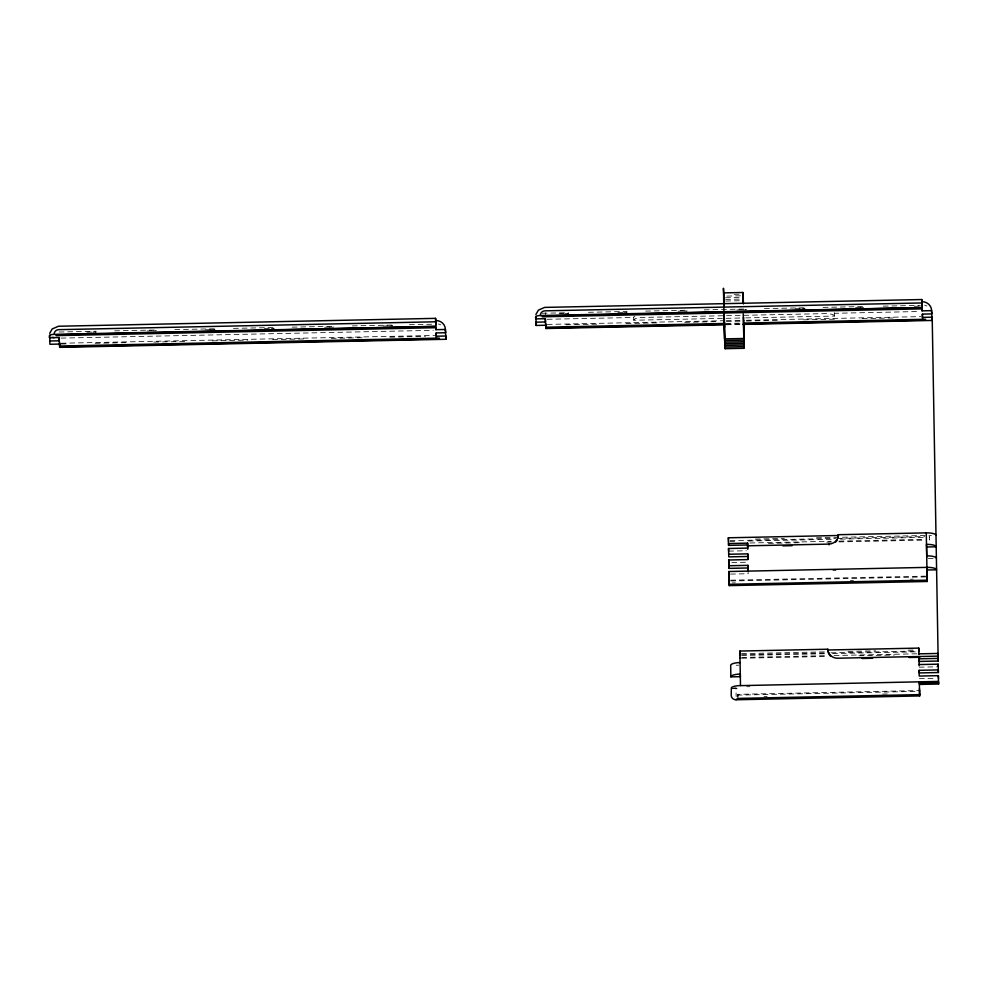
<?xml version="1.0" encoding="UTF-8"?>
<svg xmlns="http://www.w3.org/2000/svg" width="988" height="988" viewBox="0 0 988 988"><rect width="100%" height="100%" fill="white"/><g stroke="black" fill="none" stroke-linecap="round" stroke-linejoin="round"><path stroke-width="0.74" stroke-dasharray="4.94 3.71" d="M734.121 294.301L741.482 294.152M726.872 296.091L741.58 295.783M725.501 297.759L741.692 297.425M725.612 299.401L740.321 299.092M725.711 301.031L740.42 300.723M542.19 313.258L568.421 312.714M588.49 312.294L627.071 311.492M645.596 311.097L687.265 310.232M704.234 309.874L745.903 309.009M764.428 308.627L804.553 307.787M823.078 307.392L863.203 306.564M883.26 306.144L920.31 305.366M559.22 313.69L568.471 313.492M617.858 312.467L627.121 312.27M678.052 311.208L687.315 311.01M736.702 309.985L745.952 309.787M795.34 308.762L804.603 308.565M855.534 307.503L863.253 307.342M914.184 306.28L920.359 306.157M565.185 313.69L568.273 313.628M623.638 312.467L626.713 312.406M683.61 311.22L686.685 311.158M742.05 309.997L746.669 309.899M802.034 308.75L805.109 308.676M860.474 307.527L863.549 307.466M547.253 319.285L633.716 317.481A9.571 2.618 -1 0 1 634.914 316.148M834.181 312.616A9.571 2.618 -1 0 1 834.539 313.282L919.495 311.516M59.082 332.017L96.12 331.252M114.645 330.856L156.314 329.992M174.839 329.609L214.964 328.769M233.477 328.374L273.602 327.547M292.127 327.151L333.796 326.287M352.321 325.904L392.446 325.064M409.415 324.706L434.115 324.188M633.716 317.481L633.765 320.236L744.149 317.938M745.681 317.901L834.588 316.049L834.539 313.282M86.907 332.227L96.169 332.03M147.101 330.968L156.363 330.77M205.751 329.745L215.014 329.547M264.401 328.522L273.651 328.325M324.583 327.263L333.845 327.065M383.233 326.04L392.495 325.842M92.835 332.227L95.922 332.166M152.819 330.968L155.894 330.906M211.259 329.757L214.334 329.683M271.243 328.498L274.318 328.436M329.683 327.287L332.758 327.213M389.655 326.028L392.73 325.966M547.303 324.41L724.797 320.705M726.341 320.68L744.853 320.285M746.397 320.26L920.791 316.617M565.877 324.817L599.827 324.101M626.071 323.558L660.021 322.841M684.709 322.335L718.671 321.619M726.39 321.458L740.271 321.174M746.446 321.038L777.309 320.396M803.553 319.853L837.503 319.149M862.203 318.63L896.153 317.914M725.748 323.447L741.124 323.125M61.083 338.106L433.263 330.338M726.427 324.225L740.321 323.928M725.995 324.756L741.383 324.435M61.12 343.244L434.596 335.438M61.17 344.022L68.888 343.861M95.12 343.318L129.07 342.601M153.77 342.095L187.72 341.379M212.408 340.872L247.914 340.131M272.602 339.613L306.552 338.896M331.252 338.39L365.202 337.674M389.889 337.167L425.396 336.426M755.264 539.065L784.361 538.46M816.533 537.781L931.412 535.385M729.996 540.646L835.774 538.435M837.305 538.411L924.694 536.583M730.046 541.424L734.64 541.338M748.447 541.041L834.292 539.25M840.43 539.127L924.743 537.361M749.978 542.992L831.229 541.288M838.886 541.128L924.743 539.337M768.454 543.388L802.219 542.684M826.771 542.177L831.377 542.079M839.047 541.918L924.99 540.127M728.687 551.119L746.335 550.748M731.824 562.555L748.002 562.221M928.201 558.455L933.672 558.344M832.921 570.644L835.996 570.582M730.552 574.09L748.212 573.719L748.126 572.41M730.688 580.203L925.583 576.14M730.737 580.981L925.633 576.918M732.269 582.932L735.344 582.871M850.433 580.462L853.496 580.401M910.281 579.215L913.344 579.153M741.58 653.636L826.376 651.858M847.951 651.413L875.701 650.833M908.083 650.153L915.79 649.993M741.568 654.686L829.438 652.858M830.982 652.821L915.765 651.055M741.618 655.476L826.4 653.698M832.575 653.574L915.814 651.833M741.618 657.452L827.944 655.649M834.107 655.513L917.358 653.784M741.667 658.23L827.993 656.427M858.831 655.785L894.288 655.044M736.146 665.245L738.876 665.196M919.173 667.184L936.822 666.814M919.371 678.682L935.562 678.348M746.73 686.722L749.806 686.66M732.269 688.34L740.642 688.167M737.888 697.096L737.838 694.342L919.544 690.55M737.838 694.342L737.888 695.12L918.05 691.365M764.07 696.552L767.145 696.491M882.642 694.082L887.261 693.984M732.33 688.204L735.998 687.92L736.146 696.54M929.338 537.274L929.288 536.484L929.387 540.028L929.338 539.25M545.327 312.776L545.524 316.049M737.888 695.12L737.937 697.886M924.595 305.168A9.571 9.201 -3.6 0 1 926.917 306.045M438.4 324.002A9.571 9.201 -3.6 0 1 440.722 324.867M834.588 316.049A9.571 2.618 -1 0 0 824.869 313.628L643.163 317.42A9.571 2.618 -1 0 0 633.765 320.236"/><path stroke-width="1.48" d="M49.684 333.376L52.179 328.979L58.49 326.238L435.572 318.358L435.794 325.064M535.879 314.555L538.374 310.146L544.672 307.404L921.767 299.537L922.063 310.837L931.635 310.64L931.832 313.912L922.273 314.11L922.607 319.346M445.489 333.635A9.571 9.201 -3.6 0 1 445.847 336.006L446.057 339.279L59.7 347.344L59.082 337.526L49.524 337.735L49.808 335.34M49.524 337.735L49.4 335.772A4.779 1.309 -1 0 1 54.105 334.364L54.241 333.166A4.779 4.594 -3.6 0 1 58.798 329.659L435.597 321.792M724.451 324.793L545.895 328.51L545.277 318.704L535.718 318.902L536.002 316.518M535.718 318.902L535.595 316.938A4.779 1.309 -1 0 1 540.288 315.53L540.436 314.345A4.779 4.594 -3.6 0 1 544.993 310.837L921.779 302.97L921.989 306.243M736.06 699.763L736.208 699.418A4.779 1.309 -1 0 1 740.765 698.355L919.593 694.626L919.68 695.935L736.06 699.763A4.779 4.594 -3.6 0 1 731.194 695.268L731.367 687.673A9.571 2.618 -1 0 1 738.011 685.684L938.439 681.424L938.6 684.029L919.47 684.425L919.309 681.831L919.68 695.935M435.572 318.358L435.72 320.507A9.571 9.201 -3.6 0 1 445.44 329.473L445.65 332.734L436.079 332.931L436.412 338.168M921.767 299.537L921.915 301.686A9.571 9.201 -3.6 0 1 931.635 310.64M926.571 567.384L926.88 567.371A9.571 2.618 -1 0 1 936.599 569.792L927.04 569.99L926.88 567.384L728.922 571.509L729.28 585.612L927.238 581.487L926.954 568.68M724.105 314.357L724.636 340.514L743.754 340.119L743.655 338.489L724.525 338.884L723.438 288.237L723.722 292.893L742.853 292.485L742.951 294.128M540.288 315.53L921.866 307.577L542.239 316.024L542.289 316.802L921.94 308.886M545.685 325.25L536.126 325.447L535.916 322.174L545.487 321.977L545.425 318.902M54.105 334.364L435.671 326.398L56.044 334.846L56.094 335.624L435.757 327.707L435.881 329.671L445.44 329.473M938.192 661.034L938.032 658.416L918.902 658.823L919.075 661.429L938.192 661.034L932.252 320.445L932.042 317.185L922.483 317.383L922.422 314.32M545.808 327.201L724.216 323.484M744.211 323.064L925.472 319.285L925.521 320.063L743.408 323.866M545.858 327.991L724.883 324.249M742.927 324.397L932.252 320.445A9.571 9.201 -3.6 0 0 931.882 318.074M59.502 344.071L49.931 344.269L49.733 340.996L59.292 340.798L59.243 337.735M445.847 336.006L436.288 336.204L436.239 333.141M59.675 346.813L439.327 338.896L439.277 338.106L59.626 346.035L59.576 343.268M743.742 322.125L744.273 348.295L725.143 348.69L725.044 347.06L744.174 346.652L744.063 345.022L724.945 345.417L724.834 343.787L743.964 343.392L743.865 341.749L724.735 342.157L724.636 340.514M747.953 559.344L747.904 556.466L728.786 556.874L728.514 548.501L747.644 548.105L747.607 545.808L828.895 544.104A9.571 9.201 -3.6 0 0 838.293 534.706L926.275 532.878A9.571 2.618 -1 0 1 936.007 535.286M728.514 543.437L728.576 545.376L747.706 544.968L747.595 543.141L728.465 543.536L728.366 537.793L838.343 535.496L838.293 534.706M782.928 545.858L792.129 545.66M926.645 546.994L936.204 546.784A9.571 2.618 -1 0 0 926.472 544.376L926.818 557.047M728.613 554.256L747.743 553.86L747.904 556.466M748.163 570.842L748.114 567.964L728.983 568.372L728.823 565.754L728.712 559.998L747.842 559.603L747.743 553.86M728.823 565.754L747.941 565.358L748.114 567.964M729.206 584.316L927.164 580.178L927.238 581.487M740.481 685.549L739.876 651.055L827.858 649.215A9.571 9.201 -3.6 0 0 837.577 658.218L937.995 656.118L938.044 656.897M827.858 649.215L827.907 649.993L918.754 648.103L918.877 649.931M918.754 648.103L918.852 653.846L937.983 653.451L938.094 655.279M861.968 658.49L872.626 658.267M909.133 657.502L919.791 657.279M919.013 664.566L938.131 664.171L938.304 666.789M919.112 670.321L938.23 669.913L938.402 672.532L919.272 672.927L919.112 670.321L919.211 676.064L938.341 675.669L938.501 678.287M730.873 676.866L740.444 676.669L740.271 674.051A9.571 2.618 -1 0 0 730.873 676.866L730.675 665.369A9.571 2.618 -1 0 1 740.074 662.553M919.396 683.128L938.514 682.72M51.944 337.377L54.303 337.624M927.115 576.103L927.164 576.893M926.275 532.878L927.164 580.178M918.852 650.993L918.902 651.771M918.902 653.747L918.951 654.538M919.544 690.55L919.593 691.328M919.433 688.722L919.593 694.626M828.895 544.104L828.944 544.894M743.062 295.758L743.346 303.625M743.26 299.031L743.421 303.724M747.607 545.808L747.657 546.586M723.834 294.523L724.093 305.354M739.876 651.055L740.037 653.661M740.024 654.723L740.074 655.501M740.074 657.477L740.123 658.267M728.366 537.793L728.477 539.621M728.465 540.671L728.514 541.461M728.514 548.501L728.687 551.119M728.712 559.998L728.983 568.372M728.922 571.509L729.082 574.114M729.156 580.228L729.206 581.018M729.206 582.994L729.255 583.772M545.771 324.447L545.821 325.225M927.115 578.919L927.139 579.684M919.544 693.354L919.569 694.132M938.131 664.171L938.402 672.532M938.341 675.669L938.6 684.029M921.903 301.636L922.063 310.837M918.902 658.823L919.149 665.739M747.595 543.141L747.78 549.279M743.507 317.321L744.063 345.022M747.941 565.358L748.04 571.101M742.853 292.485L743.186 303.427M743.223 313.949L743.865 341.749M724.612 322.52L724.698 327.127M724.933 340.922L725.143 348.69M728.564 544.215L728.576 545.376M728.996 572.805L729.28 585.612M724.303 317.617L724.945 345.417M723.722 292.893L724.019 305.255M545.821 323.916L545.895 328.51M435.72 320.47L435.881 329.671M59.626 342.737L59.7 347.344M535.916 322.174A9.571 9.201 -3.6 0 1 536.2 319.791M536.126 325.447A9.571 9.201 -3.6 0 1 536.41 323.051M931.672 314.802A9.571 9.201 -3.6 0 1 932.042 317.185M931.474 311.541A9.571 9.201 -3.6 0 1 931.832 313.912M445.687 336.896A9.571 9.201 -3.6 0 1 446.057 339.279M49.733 340.996A9.571 9.201 -3.6 0 1 50.018 338.612M445.279 330.363A9.571 9.201 -3.6 0 1 445.65 332.734M830.822 656.44A9.571 9.201 -3.6 0 1 827.907 649.993M926.67 555.874A9.571 2.618 -1 0 1 936.402 558.294M838.343 535.496A9.571 9.201 -3.6 0 1 838.059 537.88M837.145 540.127A9.571 9.201 -3.6 0 1 835.65 542.054"/></g></svg>
